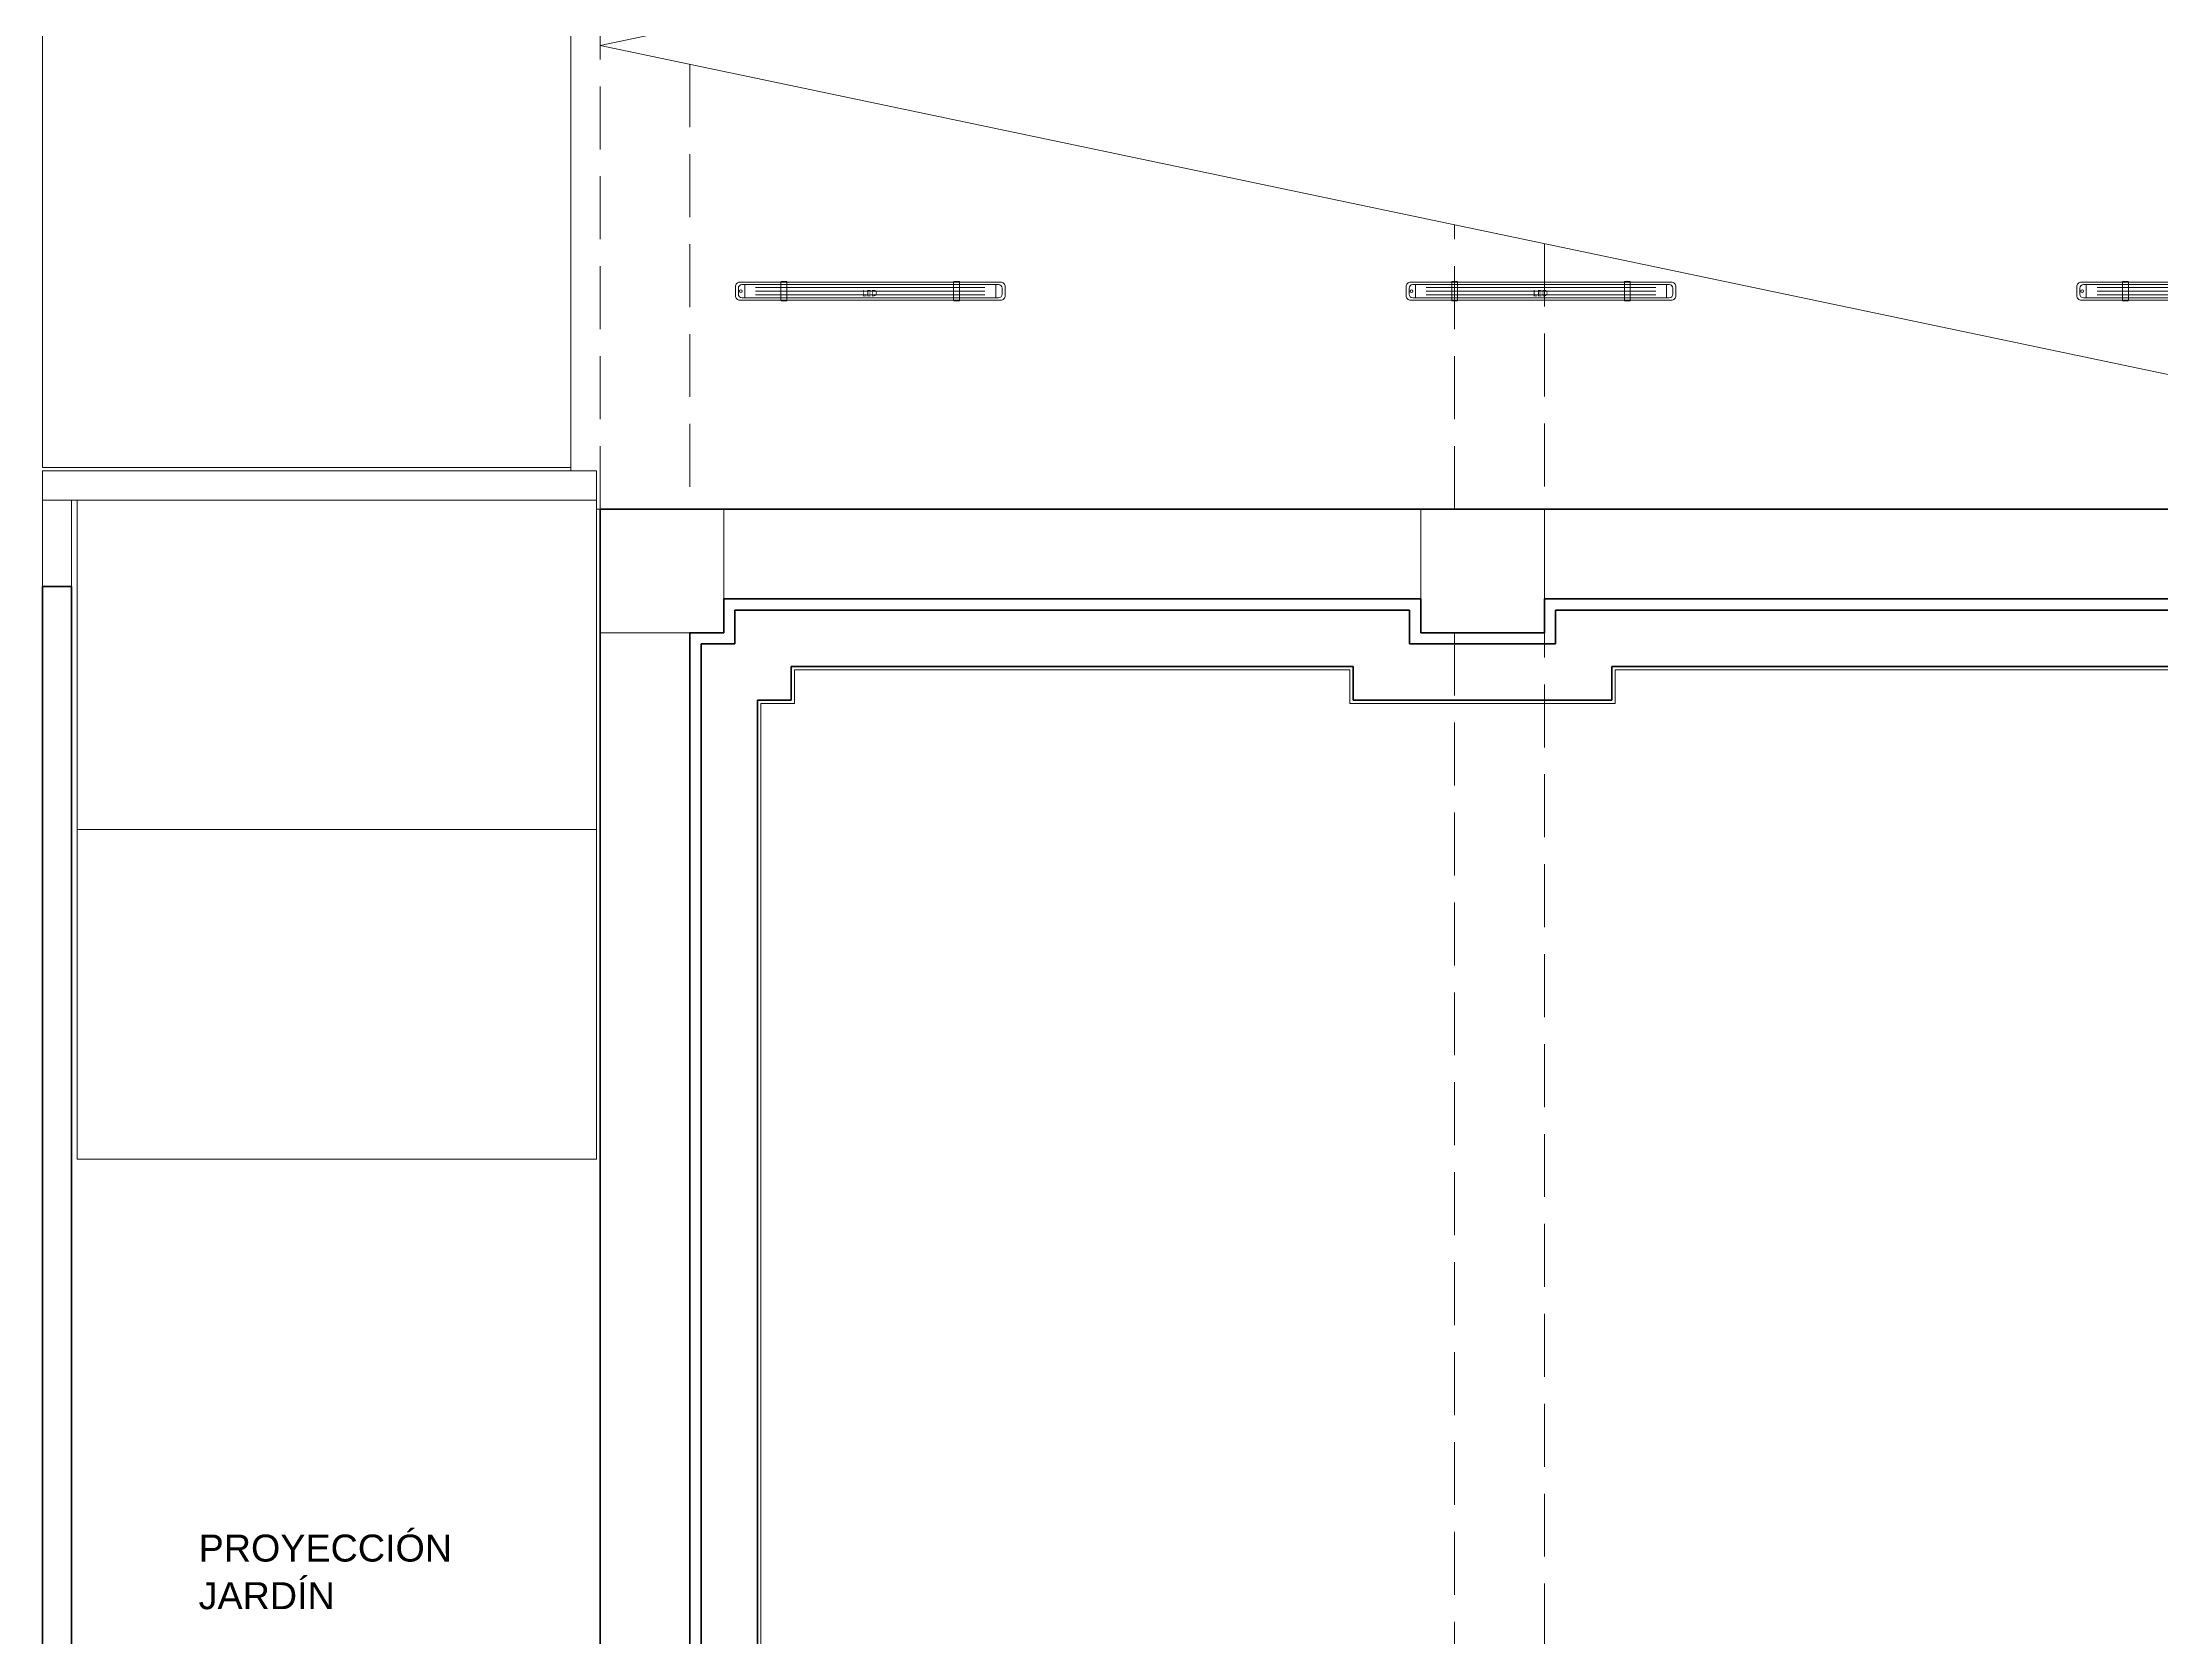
# Model space of a CAD drawing. Header units: metres. Extents: x -4 to 54.5, y -3.3 to 43.7.
# Drawn here: x 9.81 to 19.24, y 11.85 to 18.95 of the extents above; entities that cross this region are included whole.
import ezdxf

# ---------------------------------------------------------------- set-up
doc = ezdxf.new("R2010")
doc.units = ezdxf.units.M
doc.linetypes.add('Derribado', pattern=[0.4, 0.28, -0.12])
doc.layers.get('0').update_dxf_attribs({"color": 8})
for name, color, linetype, lineweight in [('A-DETL', 8, 'Continuous', 9), ('A-DETL-THIN', 8, 'Continuous', 9), ('A-FLOR', 8, 'Continuous', 18), ('A-WALL', 8, 'Continuous', 9), ('G-ANNO-TEXT', 8, 'Continuous', 9), ('I-WALL', 8, 'Continuous', 9), ('S-COLS', 8, 'Continuous', 9)]:
    doc.layers.add(name, color=color, linetype=linetype, lineweight=lineweight)
doc.layers.add('IE-LUM-L-01', color=5, linetype='Continuous', lineweight=18, true_color=0x126b94)
doc.styles.add('Arial', font='arial.ttf', dxfattribs={"height": 0.12})
doc.styles.add('EI_LUM_REGULAR', font='OpenSans-Regular.ttf')

# ---------------------------------------------------------------- blocks, each defined once
blk = doc.blocks.new('EI_LUM_L_01')
at = {"color": 0, "lineweight": 13}
for p, q in [((-0.558, 0.0304), (-0.558, -0.0304)), ((0.558, 0.0304), (0.558, -0.0304))]:
    blk.add_line(p, q, dxfattribs=at)
at = {"color": 0, "lineweight": 9}
for p, q in [((-0.51, 0.0168), (0.51, 0.0168)), ((-0.51, 0), (0.51, 0)), ((-0.51, -0.0168), (0.51, -0.0168))]:
    blk.add_line(p, q, dxfattribs=at)
at = {"color": 0, "lineweight": 13}
blk.add_lwpolyline([(-0.58, -0.04), (0.58, -0.04, 0.414214), (0.6, -0.02), (0.6, 0.02, 0.414214), (0.58, 0.04), (-0.58, 0.04, 0.414214), (-0.6, 0.02), (-0.6, -0.02, 0.414214)], format="xyb", close=True, dxfattribs=at)
at = {"color": 0, "lineweight": 9}
for points in [[(-0.5707, -0.0292), (0.5707, -0.0292, 0.414214), (0.5867, -0.0132), (0.5867, 0.0132, 0.414214), (0.5707, 0.0292), (-0.5707, 0.0292, 0.414214), (-0.5867, 0.0132), (-0.5867, -0.0132, 0.414214)], [(-0.3947, -0.0432), (-0.3733, -0.0432, 0.414214), (-0.3708, -0.0407), (-0.3708, 0.0407, 0.414214), (-0.3733, 0.0432), (-0.3947, 0.0432, 0.414214), (-0.3972, 0.0407), (-0.3972, -0.0407, 0.414214)], [(0.3733, -0.0432), (0.3947, -0.0432, 0.414214), (0.3972, -0.0407), (0.3972, 0.0407, 0.414214), (0.3947, 0.0432), (0.3733, 0.0432, 0.414214), (0.3708, 0.0407), (0.3708, -0.0407, 0.414214)]]:
    blk.add_lwpolyline(points, format="xyb", close=True, dxfattribs=at)
blk.add_circle((-0.576, 0), 0.006, dxfattribs=at)
at = {"color": 0, "lineweight": 9, "style": 'EI_LUM_REGULAR'}
blk.add_text('LED', height=0.02821, dxfattribs=at).set_placement((-0.0356, -0.0224))
at = {"style": 'EI_LUM_REGULAR', "flags": 1}
for tag in ['ANCHO_CUERPO_MM', 'ALTURA_M', 'AMBIENTE', 'TIPO', 'ID', 'IP', 'GIRO_REFERENCIA', 'DESCRIPCION', 'POTENCIA_W', 'FLUJO_NOMINAL_LM', 'FLUJO_CALCULO_LM', 'MONTAJE', 'PAGINA_PDF', 'NUMERO_LOCAL', 'ESTADO', 'LARGO_CUERPO_MM', 'DIAMETRO_CUERPO_MM', 'REFERENCIA_DIMENSIONAL', 'NPT_M', 'FUENTE_XY']:
    blk.add_attdef(tag, (0, 0), '', height=0.025, dxfattribs=at)

msp = doc.modelspace()

# ---------------------------------------------------------------- linework, layer by layer
at = {"layer": 'A-DETL', "linetype": 'Derribado', "lineweight": 18}
for p, q in [((12.29, 16.875), (12.29, 24.105)), ((12.69, 18.8535), (12.69, 16.875)), ((16.09, 16.875), (16.09, 18.1393)), ((16.49, 18.0552), (16.49, 16.875)), ((12.69, 16.875), (12.29, 16.875)), ((15.94, 16.875), (12.84, 16.875)), ((12.84, 16.875), (12.84, 16.475)), ((15.94, 16.475), (15.94, 16.875)), ((16.49, 16.875), (16.09, 16.875)), ((19.94, 16.875), (16.49, 16.875)), ((16.49, 16.875), (16.49, 16.475)), ((12.84, 16.475), (15.94, 16.475)), ((16.49, 16.475), (19.94, 16.475)), ((12.69, 16.325), (12.29, 16.325)), ((12.29, 16.325), (12.29, 11.415)), ((12.69, 11.415), (12.69, 16.325)), ((16.49, 16.325), (16.09, 16.325)), ((16.09, 16.325), (16.09, 11.415)), ((16.49, 11.415), (16.49, 16.325))]:
    msp.add_line(p, q, dxfattribs=at)
at = {"layer": 'A-DETL-THIN'}
for p, q in [((20.49, 20.66), (12.29, 18.9375)), ((12.29, 18.9375), (20.49, 17.215))]:
    msp.add_line(p, q, dxfattribs=at)
at = {"layer": 'A-FLOR', "lineweight": 9}
for p, q in [((9.81, 24.26), (9.81, 17.06)), ((12.16, 17.06), (12.16, 24.26)), ((9.81, 17.06), (12.16, 17.06)), ((12.16, 17.06), (12.16, 17.045)), ((9.9648, 15.4491), (9.9648, 16.915)), ((12.275, 16.915), (12.275, 15.4491)), ((12.275, 16.875), (12.29, 16.875)), ((15.625, 16.16), (13.155, 16.16)), ((13.155, 16.16), (13.155, 16.01)), ((15.625, 16.01), (15.625, 16.16)), ((19.625, 16.16), (16.805, 16.16)), ((16.805, 16.16), (16.805, 16.01)), ((13.155, 16.01), (13.005, 16.01)), ((13.005, 16.01), (13.005, 11.73)), ((16.805, 16.01), (15.625, 16.01)), ((12.275, 15.4491), (9.9648, 15.4491)), ((9.9648, 15.4491), (9.9648, 13.9832)), ((12.275, 13.9832), (12.275, 15.4491)), ((9.9648, 13.9832), (12.275, 13.9832))]:
    msp.add_line(p, q, dxfattribs=at)
at = {"layer": 'A-WALL', "lineweight": 50}
for p, q in [((15.94, 16.875), (12.84, 16.875)), ((19.94, 16.875), (16.49, 16.875)), ((12.84, 16.475), (15.94, 16.475)), ((15.89, 16.425), (12.89, 16.425)), ((12.89, 16.425), (12.89, 16.275)), ((15.89, 16.275), (15.89, 16.425)), ((16.49, 16.475), (19.94, 16.475)), ((19.89, 16.425), (16.54, 16.425)), ((16.54, 16.425), (16.54, 16.275)), ((12.29, 16.325), (12.29, 11.415)), ((12.69, 11.415), (12.69, 16.325)), ((12.89, 16.275), (12.74, 16.275)), ((12.74, 16.275), (12.74, 11.465)), ((16.54, 16.275), (15.89, 16.275)), ((13.14, 16.025), (13.14, 16.175)), ((13.14, 16.175), (15.64, 16.175)), ((15.64, 16.175), (15.64, 16.025)), ((16.79, 16.025), (16.79, 16.175)), ((16.79, 16.175), (19.64, 16.175)), ((12.99, 11.715), (12.99, 16.025)), ((12.99, 16.025), (13.14, 16.025)), ((15.64, 16.025), (16.79, 16.025))]:
    msp.add_line(p, q, dxfattribs=at)
at = {"layer": 'A-WALL', "lineweight": 5}
for p, q in [((12.84, 16.875), (12.84, 16.475)), ((15.94, 16.475), (15.94, 16.875)), ((16.49, 16.875), (16.49, 16.475)), ((12.69, 16.325), (12.29, 16.325))]:
    msp.add_line(p, q, dxfattribs=at)
at = {"layer": 'I-WALL'}
for p, q in [((9.81, 17.045), (12.275, 17.045)), ((9.81, 17.045), (9.81, 16.915)), ((12.275, 16.915), (12.275, 17.045)), ((9.81, 16.5303), (9.81, 16.915)), ((9.94, 16.915), (9.81, 16.915)), ((12.275, 16.915), (9.94, 16.915)), ((9.94, 16.915), (9.94, 16.5303))]:
    msp.add_line(p, q, dxfattribs=at)
at = {"layer": 'I-WALL', "lineweight": 50}
for p, q in [((9.81, 16.5303), (9.81, 4.325)), ((9.94, 16.5303), (9.81, 16.5303)), ((9.94, 4.455), (9.94, 16.5303))]:
    msp.add_line(p, q, dxfattribs=at)
at = {"layer": 'S-COLS', "lineweight": 50}
for p, q in [((12.84, 16.875), (12.29, 16.875)), ((12.29, 16.875), (12.29, 16.325)), ((16.49, 16.875), (15.94, 16.875)), ((12.84, 16.325), (12.84, 16.475)), ((15.94, 16.475), (15.94, 16.325)), ((16.49, 16.325), (16.49, 16.475)), ((12.69, 16.325), (12.84, 16.325)), ((15.94, 16.325), (16.49, 16.325))]:
    msp.add_line(p, q, dxfattribs=at)
at = {"layer": 'S-COLS', "lineweight": 5}
for p, q in [((12.84, 16.475), (12.84, 16.875)), ((15.94, 16.875), (15.94, 16.475)), ((16.49, 16.475), (16.49, 16.875)), ((12.29, 16.325), (12.69, 16.325))]:
    msp.add_line(p, q, dxfattribs=at)

# ---------------------------------------------------------------- block references
at = {"layer": 'IE-LUM-L-01'}
for p in [(13.492, 17.844), (16.475, 17.844), (19.458, 17.844)]:
    msp.add_blockref('EI_LUM_L_01', p, dxfattribs=at)

# ---------------------------------------------------------------- texts
at = {"layer": 'G-ANNO-TEXT', "char_height": 0.12, "attachment_point": 1, "style": 'Arial'}
for s, insert, width in [('PROYECCIÓN ', (10.505, 12.3132), 1.523206), ('JARDÍN', (10.505, 12.1015), 0.785654)]:
    msp.add_mtext(s, dxfattribs=dict(at, insert=insert, width=width))

doc.saveas('drawing.dxf')
